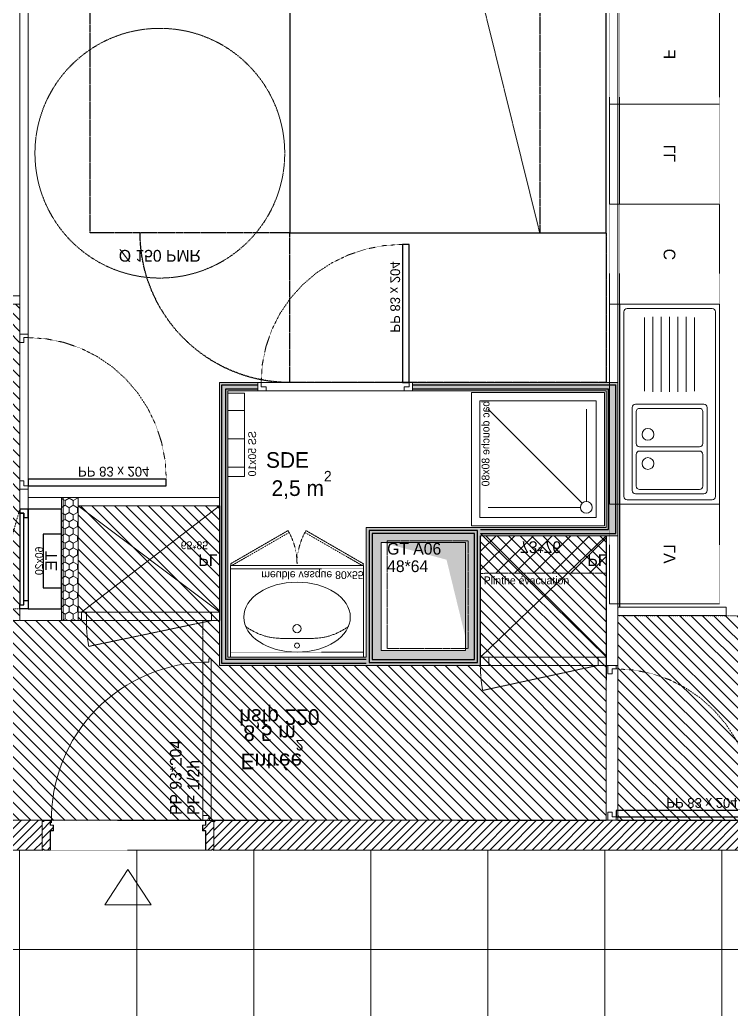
# Model space of a CAD drawing. Header units: centimetres. Extents: x 1724 to 19617, y -6503 to 8072.
# Drawn here: x 5772 to 6199, y -3760 to -3165 of the extents above; entities that cross this region are included whole.
import ezdxf

# ---------------------------------------------------------------- set-up
doc = ezdxf.new("R2010")
doc.units = ezdxf.units.CM
for name, pattern in [('ISO-03', [1.5, 0.6, -0.9]), ('Style de ligne -11', [0.347222, 0.20828, -0.138942]), ('Style de ligne -13', [0.147638, 0.098425, -0.049213]), ('Style de ligne -18', [0.164042, 0.054681, -0.109361]), ('Style de ligne -5', [0.20828, 0.069425, -0.138855]), ('VW-01', [0.41656, 0.20828, -0.20828])]:
    doc.linetypes.add(name, pattern=pattern)
for name, color, linetype, lineweight in [('B amÈnagement intÈrieur', 7, 'Continuous', 5), ('B GÈnÈral', 7, 'Continuous', 5), ('C ANNOTATIONS-prestations-1', 7, 'Continuous', 5), ('F REMPLISSAGE-TE-1', 7, 'Continuous', 5), ('F REMPLISSAGE-vert clair-1', 7, 'Continuous', 5), ('F REMPLISSAGE-vert foncÈ', 7, 'Continuous', 5)]:
    doc.layers.add(name, color=color, linetype=linetype, lineweight=lineweight)
for name, color, linetype in [('B aménagement intérieur', 252, 'Continuous'), ('B BATI-équipement-sanitaires', 252, 'Continuous'), ('B faience', 252, 'Style de ligne -11'), ('B Général', 252, 'Continuous'), ('C ANNOTATIONS-PMR', 252, 'Style de ligne -5'), ('C ANNOTATIONS-prestations', 252, 'Continuous'), ('C ANNOTATIONS-texte', 252, 'Continuous'), ('C ANNOTATIONS-texte surfaces', 252, 'Continuous'), ('C ANNOTATIONS-textes-numérotation gaine', 252, 'ISO-03'), ('D SURFACES-shab', 252, 'Continuous'), ('F REMPLISSAGE-TE', 252, 'Continuous'), ('F REMPLISSAGE-vert clair', 252, 'Continuous'), ('F REMPLISSAGE-vert foncé', 252, 'Continuous')]:
    doc.layers.add(name, color=color, linetype=linetype)
doc.styles.add('Eurostile', font='Eurosti.TTF')
doc.styles.add('Eurostile (italic)', font='Eurostib.TTF')
pattern_1 = [(-90, (-81.019, 107.5736), (2.4603, -4.261364), [2.84091, -5.68182]), (30, (-81.019, 107.5736), (2.4603, 4.261364), [2.84091, -5.68182]), (-30, (-76.0983, 104.7327), (4.9206, -9e-09), [2.84091, -5.68182])]
pattern_2 = [(45, (0, 0.2205), (-3.527778, 3.30729), [])]
pattern_3 = [(45, (-804.3564, -7946.63), (2.4253472, -2.6458333), [])]
pattern_4 = [(45, (0, 0), (2.42535, -2.64583), [])]

# ---------------------------------------------------------------- blocks, each defined once
blk = doc.blocks.new('Cuisson')
at = {"layer": 'B Général', "color": 7, "linetype": 'Style de ligne -13', "lineweight": 5, "flags": 128}
blk.add_lwpolyline([(-30, 30), (-30, 36), (30, 36), (30, 30)], dxfattribs=at)
blk.add_lwpolyline([(-30, 30), (30, 30), (30, -30), (-30, -30)], close=True, dxfattribs=at)
at = {"layer": 'B Général', "color": 7, "insert": (0, 0), "char_height": 7.05, "attachment_point": 5, "line_spacing_factor": 0.895453, "style": 'Eurostile'}
blk.add_mtext('C', dxfattribs=at)
blk = doc.blocks.new('Evier 120.60 RSH')
at = {"layer": 'B Général', "color": 7, "linetype": 'Continuous', "lineweight": 5}
for p, q in [((-57.5, -55.5), (-57.5, -4.5)), ((-55.5, -2.5), (55.5, -2.5)), ((57.5, -4.5), (57.5, -55.5)), ((0, -50.5), (0, -9.53)), ((2, -7.53), (51.79, -7.53)), ((18.98, -10), (18.98, -10)), ((53.79, -9.53), (53.79, -50.5)), ((-52.12, -15), (-7.88, -15)), ((-52.5, -20), (-7.5, -20)), ((-52.5, -25), (-7.5, -25)), ((-52.5, -30), (-7.5, -30)), ((-52.5, -35), (-7.5, -35)), ((-52.5, -40), (-7.5, -40)), ((-52.12, -45), (-7.88, -45)), ((25.65, -43.33), (25.65, -43.33)), ((51.79, -52.5), (2, -52.5)), ((9.17, -50), (9.17, -50)), ((55.5, -57.5), (-55.5, -57.5))]:
    blk.add_line(p, q, dxfattribs=at)
at = {"layer": 'B Général', "color": 7, "linetype": 'Continuous', "lineweight": 5, "flags": 128}
blk.add_lwpolyline([(-60, 0), (-60, 6), (60, 6), (60, 0)], dxfattribs=at)
blk.add_lwpolyline([(-60, 0), (60, 0), (60, -60), (-60, -60)], close=True, dxfattribs=at)
for points in [[(25.65, -12), (25.65, -48, -0.414212), (23.65, -50), (4.5, -50, -0.198914), (3.09, -49.41, -0.198914), (2.5, -48), (2.5, -12, -0.414214), (4.5, -10)], [(25.65, -12, 0.414212), (23.65, -10), (4.45, -10)], [(28.15, -12), (28.15, -48, 0.414212), (30.15, -50), (49.29, -50, 0.198914), (50.71, -49.41, 0.198914), (51.29, -48), (51.29, -12, 0.414214), (49.29, -10)], [(28.15, -12, -0.414212), (30.15, -10), (49.34, -10)]]:
    blk.add_lwpolyline(points, format="xyb", dxfattribs=at)
at = {"layer": 'B Général', "color": 7, "linetype": 'Continuous', "lineweight": 5}
for centre, start, end in [((-55.5, -4.5), 90, 180), ((55.5, -4.5), 0, 90), ((2, -9.53), 90, 180), ((51.79, -9.53), 0, 90), ((2, -50.5), 180, 270), ((51.79, -50.5), 270, 0), ((-55.5, -55.5), 180, 270), ((55.5, -55.5), 270, 0)]:
    blk.add_arc(centre, 2, start, end, dxfattribs=at)
for centre in [(18.15, -17), (35.65, -17)]:
    blk.add_ellipse(centre, major_axis=(3.54, 0), ratio=1, dxfattribs=at)
blk = doc.blocks.new('Lave Vaisselle')
at = {"layer": 'B Général', "color": 7, "linetype": 'Style de ligne -13', "lineweight": 5, "flags": 128}
blk.add_lwpolyline([(-30, 30), (-30, 36), (30, 36), (30, 30)], dxfattribs=at)
blk.add_lwpolyline([(-30, 30), (30, 30), (30, -30), (-30, -30)], close=True, dxfattribs=at)
at = {"layer": 'B Général', "color": 7, "insert": (0, 0), "char_height": 7.049, "attachment_point": 5, "line_spacing_factor": 0.895453, "style": 'Eurostile'}
blk.add_mtext('LV', dxfattribs=at)
blk = doc.blocks.new('Frigo')
at = {"layer": 'B Général', "color": 7, "linetype": 'Style de ligne -13', "lineweight": 5, "flags": 128}
blk.add_lwpolyline([(-30, 30), (30, 30), (30, -30), (-30, -30)], close=True, dxfattribs=at)
blk.add_lwpolyline([(30, -30), (30, -36), (-30, -36), (-30, -30)], dxfattribs=at)
at = {"layer": 'B Général', "color": 7, "insert": (0, 0), "char_height": 7.05, "attachment_point": 5, "line_spacing_factor": 0.895453, "style": 'Eurostile'}
blk.add_mtext('F', dxfattribs=at)
blk = doc.blocks.new('Lave Linge')
at = {"layer": 'B Général', "color": 7, "linetype": 'Style de ligne -13', "lineweight": 5, "flags": 128}
blk.add_lwpolyline([(-29.47, 30), (-29.47, 36), (30.53, 36), (30.53, 30)], dxfattribs=at)
blk.add_lwpolyline([(-29.47, 30), (30.53, 30), (30.53, -30), (-29.47, -30)], close=True, dxfattribs=at)
at = {"layer": 'B Général', "color": 7, "insert": (0, 0), "char_height": 7.049, "attachment_point": 5, "line_spacing_factor": 0.895453, "style": 'Eurostile'}
blk.add_mtext('LL', dxfattribs=at)
blk = doc.blocks.new('Rond 150_PMR')
at = {"layer": 'B Général', "color": 154, "linetype": 'VW-01', "lineweight": 5, "true_color": 0x0053a6}
blk.add_circle((0, 0), 75, dxfattribs=at)
at = {"layer": 'B Général', "color": 154, "true_color": 0x0053a6, "insert": (-61.5, 0), "char_height": 7.049, "attachment_point": 5, "rotation": 90, "line_spacing_factor": 0.895453, "style": 'Eurostile (italic)'}
blk.add_mtext('Ø 150 PMR', dxfattribs=at)
blk = doc.blocks.new('PP 80')
at = {"layer": 'B Général', "flags": 128}
blk.add_lwpolyline([(-43, 2.5), (-43, 85.5), (-39, 85.5), (-39, 2.5)], close=True, dxfattribs=at)
at = {"layer": 'B Général', "linetype": 'Style de ligne -18', "lineweight": 5, "flags": 128}
blk.add_lwpolyline([(46, 2.5), (45.27, 13.33), (43.1, 23.98), (39.53, 34.26), (34.61, 44), (28.44, 53.03), (21.1, 61.19), (12.74, 68.35), (3.5, 74.38), (-6.47, 79.18), (-17, 82.67), (-27.91, 84.79), (-39, 85.5)], dxfattribs=at)
at = {"layer": 'B Général', "color": 7, "linetype": 'Continuous', "lineweight": 5, "flags": 128}
for points in [[(-45, 2.5), (-43, 2.5), (-43, 0), (-40, 0), (-40, -2.5), (-45, -2.5)], [(48, 2.5), (46, 2.5), (46, 0), (43, 0), (43, -2.5), (48, -2.5), (48, -2.5), (48, -2.5), (48, 1.79), (48, 1.79)]]:
    blk.add_lwpolyline(points, close=True, dxfattribs=at)
at = {"layer": 'C ANNOTATIONS-prestations', "insert": (-37.49, 32.5), "char_height": 5.8739, "attachment_point": 1, "rotation": 90, "line_spacing_factor": 0.895453, "style": 'Eurostile'}
blk.add_mtext('PP 83 x 204', dxfattribs=at)
blk = doc.blocks.new('Groupe-46-1')
at = {"layer": 'B Général', "color": 7, "linetype": 'VW-01', "lineweight": 5}
blk.add_line((70, -114.99), (-70, -80.35), dxfattribs=at)
at = {"layer": 'B Général', "linetype": 'VW-01', "flags": 128}
for points in [[(-70, 35), (70, 35), (70, -155), (-70, -155)], [(-70, -114.99), (70, -114.99), (70, -155), (-70, -155)]]:
    blk.add_lwpolyline(points, close=True, dxfattribs=at)
blk = doc.blocks.new('Lit 140.190_PMR 2')
at = {"layer": 'B Général', "color": 154, "linetype": 'VW-01', "true_color": 0x0053a6, "flags": 128}
for points in [[(70, 155), (-70, 155), (-70, 35), (70, 35)], [(-70, -155), (-70, 35), (-160, 35), (-160, -155)], [(160, -155), (160, 35), (70, 35), (70, -155)]]:
    blk.add_lwpolyline(points, close=True, dxfattribs=at)
at = {"layer": 'B Général', "color": 154, "linetype": 'VW-01', "true_color": 0x0053a6}
for centre, start, end in [((-70, 35), 90, 180), ((70, 35), 0, 90)]:
    blk.add_arc(centre, 90, start, end, dxfattribs=at)
at = {"layer": 'B Général'}
blk.add_blockref('Groupe-46-1', (0, 0), dxfattribs=at)
blk = doc.blocks.new('Groupe-47-1')
at = {"layer": 'B Général', "color": 7, "linetype": 'VW-01', "lineweight": 5}
blk.add_line((-295.3, 181.26), (-221.65, 165.77), dxfattribs=at)
at = {"layer": 'B Général', "color": 7, "linetype": 'Continuous', "lineweight": 5}
for p, q in [((-301.73, 96.77), (-216.65, 160.77)), ((-216.72, 96.77), (-299.65, 160.77))]:
    blk.add_line(p, q, dxfattribs=at)
at = {"layer": 'B Général', "color": 7, "linetype": 'Continuous', "lineweight": 5, "flags": 128}
for points in [[(-301.73, 160.77), (-301.73, 165.77), (-296.73, 165.77), (-296.73, 160.77)], [(-301.73, 160.77), (-301.73, 96.77), (-216.65, 96.77), (-216.65, 160.77)], [(-221.65, 160.77), (-221.65, 165.77), (-216.65, 165.77), (-216.65, 160.77)]]:
    blk.add_lwpolyline(points, close=True, dxfattribs=at)
at = {"layer": 'B Général', "color": 252, "linetype": 'Continuous', "lineweight": 5, "true_color": 0x888888, "flags": 128}
blk.add_lwpolyline([(-299.65, 160.77), (-299.65, 165.77), (-216.65, 165.77), (-216.65, 160.77)], close=True, dxfattribs=at)
at = {"layer": 'B Général', "color": 7, "linetype": 'VW-01', "lineweight": 5}
blk.add_arc((-211.73, 165.77), 85, 169.50132, 180, dxfattribs=at)
at = {"layer": 'B Général', "color": 7, "insert": (-229.5, 132.96), "char_height": 7.049, "attachment_point": 1, "line_spacing_factor": 0.895453, "style": 'Eurostile'}
blk.add_mtext('PL', dxfattribs=at)
at = {"layer": 'C ANNOTATIONS-prestations', "insert": (-240.06, 120.5), "char_height": 4.699, "attachment_point": 4, "line_spacing_factor": 0.895453, "style": 'Eurostile'}
blk.add_mtext('65*85', dxfattribs=at)
blk = doc.blocks.new('Groupe-48-1')
at = {"layer": 'B Général', "color": 7, "linetype": 'VW-01', "lineweight": 5}
blk.add_line((-58.72, 207.72), (10.65, 192.66), dxfattribs=at)
at = {"layer": 'B Général', "color": 7, "linetype": 'Continuous', "lineweight": 5}
for p, q in [((-60.1, 113.52), (15.65, 187.66)), ((15.54, 114.77), (-60.1, 187.66))]:
    blk.add_line(p, q, dxfattribs=at)
at = {"layer": 'B Général', "color": 252, "linetype": 'Continuous', "lineweight": 5, "true_color": 0x888888, "flags": 128}
blk.add_lwpolyline([(-60.1, 187.66), (-60.1, 192.66), (15.65, 192.66), (15.65, 187.66)], close=True, dxfattribs=at)
at = {"layer": 'B Général', "color": 7, "linetype": 'Continuous', "lineweight": 5, "flags": 128}
for points in [[(-60.1, 187.66), (-60.1, 192.66), (-55.1, 192.66), (-55.1, 187.66)], [(10.65, 187.66), (10.65, 192.66), (15.65, 192.66), (15.65, 187.66)], [(-60.1, 187.66), (-60.1, 114.77), (15.65, 114.77), (15.65, 187.66)]]:
    blk.add_lwpolyline(points, close=True, dxfattribs=at)
at = {"layer": 'B Général', "color": 7, "linetype": 'VW-01', "lineweight": 5}
blk.add_arc((22.54, 192.66), 82.64, 169.50132, 180, dxfattribs=at)
at = {"layer": 'C ANNOTATIONS-prestations', "insert": (-36.3, 121.63), "char_height": 7.049, "attachment_point": 4, "line_spacing_factor": 0.895453, "style": 'Eurostile'}
blk.add_mtext('73*76', dxfattribs=at)
blk = doc.blocks.new('Groupe-40-1')
at = {"layer": 'B Général', "flags": 128}
for points in [[(-31.46, -5.77), (-31.46, -0.77), (-28.96, -0.77), (-28.96, -3.27), (-26.46, -3.27), (-26.46, -5.77)], [(26.04, -0.77), (26.04, -3.27), (-28.96, -3.27), (-28.96, -0.77)], [(28.54, -5.77), (28.54, -0.77), (26.04, -0.77), (26.04, -3.27), (23.54, -3.27), (23.54, -5.77)]]:
    blk.add_lwpolyline(points, close=True, dxfattribs=at)
blk = doc.blocks.new('TE')
at = {"layer": 'B Général', "color": 7, "linetype": 'Style de ligne -5', "lineweight": 5}
blk.add_line((-31.46, -0.77), (26.39, 15.56), dxfattribs=at)
at = {"layer": 'B Général', "flags": 128}
blk.add_lwpolyline([(28.54, -5.77), (28.54, -25.77), (-31.46, -25.77), (-31.46, -5.77)], close=True, dxfattribs=at)
at = {"layer": 'B Général', "color": 7, "flags": 128}
blk.add_lwpolyline([(15.79, -14.77), (15.79, -25.77), (-16.46, -25.77), (-16.46, -14.77)], close=True, dxfattribs=at)
at = {"layer": 'B Général', "color": 7, "linetype": 'Style de ligne -5', "lineweight": 5}
blk.add_arc((-34.54, -0.77), 63.08, 359.99679, 14.9984, dxfattribs=at)
at = {"layer": 'B Général', "color": 7}
blk.add_blockref('Groupe-40-1', (0, 0), dxfattribs=at)
at = {"layer": 'B Général', "insert": (-0.34, -16.08), "char_height": 7.049, "width": 32.25, "attachment_point": 2, "line_spacing_factor": 0.895453, "style": 'Eurostile'}
blk.add_mtext('TE ', dxfattribs=at)
at = {"layer": 'C ANNOTATIONS-prestations', "insert": (-0.34, -14.77), "char_height": 4.699, "width": 32.25, "attachment_point": 8, "line_spacing_factor": 0.895453, "style": 'Eurostile'}
blk.add_mtext('60x20', dxfattribs=at)
blk = doc.blocks.new('Bac douche 80.80')
at = {"layer": 'B faience', "lineweight": 18, "flags": 128}
blk.add_lwpolyline([(-41, -40), (40, -40), (40, 41)], dxfattribs=at)
at = {"layer": 'B Général', "color": 7, "linetype": 'Continuous', "lineweight": 5}
for p, q in [((25.5, -25.5), (-31, 31)), ((28, -24.46), (28, 31)), ((24.46, -28), (-31, -28))]:
    blk.add_line(p, q, dxfattribs=at)
at = {"layer": 'B Général', "color": 7, "linetype": 'Continuous', "lineweight": 5, "flags": 128}
for points in [[(-41, 41), (39, 41), (39, -39), (-41, -39)], [(-36, 36), (34, 36), (34, -34), (-36, -34)]]:
    blk.add_lwpolyline(points, close=True, dxfattribs=at)
at = {"layer": 'B Général', "color": 7, "linetype": 'Continuous', "lineweight": 5}
blk.add_circle((28, -28), 3.54, dxfattribs=at)
at = {"layer": 'C ANNOTATIONS-prestations', "color": 7, "insert": (-36, 32.51), "char_height": 4.6991, "width": 70, "attachment_point": 4, "line_spacing_factor": 0.895453, "style": 'Eurostile'}
blk.add_mtext('bac douche 80x80', dxfattribs=at)
blk = doc.blocks.new('Groupe-41-1')
at = {"layer": 'B Général', "color": 7, "linetype": 'Continuous', "lineweight": 5}
for centre, major_axis, ratio in [((0, -24.07), (32, 0), 0.65625), ((0, -6.97), (1.5, 0), 1), ((0, -17.15), (2.5, 0), 1)]:
    blk.add_ellipse(centre, major_axis=major_axis, ratio=ratio, dxfattribs=at)
for points in [[(-30.82, -18.37), (-20.7, -11.37), (-9.74, -11.32), (-4.71, -11.3), (0, -11.3)], [(30.82, -18.37), (20.7, -11.37), (9.74, -11.32), (4.71, -11.3), (0, -11.3)]]:
    blk.add_open_spline(points, degree=2, knots=[0, 0, 0, 1, 1, 2, 2, 2], dxfattribs=at)
blk.add_open_spline([(-30.45, -17.59), (-30.5, -17.61), (-30.55, -17.64)], degree=2, dxfattribs=at)
blk = doc.blocks.new('meuble vasque 80x60')
at = {"layer": 'B BATI-équipement-sanitaires', "color": 7, "linetype": 'Style de ligne -13', "lineweight": 5, "flags": 128}
for points in [[(-40, -3.07), (40, -3.07), (40, -53.07), (-40, -53.07)], [(-40, -56.07), (-5.36, -76.07), (-4.71, -74.94), (-39.35, -54.94)], [(40, -56.07), (5.36, -76.07), (4.71, -74.94), (39.35, -54.94)]]:
    blk.add_lwpolyline(points, close=True, dxfattribs=at)
at = {"layer": 'B BATI-équipement-sanitaires', "color": 7, "linetype": 'Style de ligne -13', "lineweight": 5}
for centre, start, end in [((-40, -56.07), 330, 0), ((40, -56.07), 180, 210)]:
    blk.add_arc(centre, 40, start, end, dxfattribs=at)
at = {"layer": 'B Général', "lineweight": 5, "flags": 128}
blk.add_lwpolyline([(-40, 0), (40, 0), (40, -55), (-40, -55)], close=True, dxfattribs=at)
at = {"layer": 'B Général', "color": 7}
blk.add_blockref('Groupe-41-1', (0, 0), dxfattribs=at)
at = {"layer": 'C ANNOTATIONS-prestations', "insert": (40, -53.07), "char_height": 4.6991, "width": 80, "attachment_point": 9, "line_spacing_factor": 0.895453, "style": 'Eurostile'}
blk.add_mtext('meuble vasque 80x55', dxfattribs=at)
blk = doc.blocks.new('Sèche-serviette')
at = {"layer": 'B GÈnÈral', "linetype": 'Continuous', "lineweight": 5, "true_color": 0x444444}
h = blk.add_hatch(dxfattribs=at)
h.set_pattern_fill('H_BARDAGE V 150', color=250, style=0, pattern_type=2)
h.set_pattern_definition([(90, (0, 3.493), (17, 0), [])])
h.paths.add_polyline_path([(-25, 8.4925), (25, 8.4925), (25, -1.5075), (-25, -1.5075)])
at = {"layer": 'B Général', "color": 7, "linetype": 'Continuous', "lineweight": 5, "flags": 128}
blk.add_lwpolyline([(-25, 8.4925), (25, 8.4925), (25, -1.5075), (-25, -1.5075)], close=True, dxfattribs=at)
at = {"layer": 'C ANNOTATIONS-prestations', "insert": (25, -8.4925), "char_height": 4.69911, "width": 50, "attachment_point": 9, "line_spacing_factor": 0.895453, "style": 'Eurostile'}
blk.add_mtext('SS 50x10', dxfattribs=at)
blk = doc.blocks.new('T4 A22_A23 (2D)')
at = {"layer": 'B amÈnagement intÈrieur', "linetype": 'Continuous', "lineweight": 5, "true_color": 0xaaaaaa}
h = blk.add_hatch(dxfattribs=at)
h.set_pattern_fill('F_P__SOFFITE', color=253, style=0, pattern_type=2)
h.set_pattern_definition(pattern_2)
h.paths.add_polyline_path([(15.54, 212.1), (15.54, 285.92), (-456.72, 285.92), (-456.72, -24.23), (-336.72, -24.23), (-336.72, -24.23), (-336.72, 165.77), (-301.73, 165.77), (-301.73, 96.77), (-216.72, 96.77), (-216.72, 192.77), (-60.1, 192.77), (-60.21, 114.77), (15.54, 114.77), (15.65, 212.1)])
h = blk.add_hatch(dxfattribs=at)
h.set_pattern_fill('F_P__SOFFITE', color=253, style=0, pattern_type=2)
h.set_pattern_definition(pattern_2)
h.paths.add_polyline_path([(22.54, 285.92), (396.51, 285.92), (396.51, 162.89), (22.54, 162.89)])
at = {"layer": 'B GÈnÈral', "linetype": 'Continuous', "lineweight": 5}
h = blk.add_hatch(dxfattribs=at)
h.set_pattern_fill('PSE', angle=-90, style=0, pattern_type=2)
h.set_pattern_definition(pattern_1)
h.paths.add_polyline_path([(-311.73, 165.77), (-301.73, 165.77), (-301.73, 91.77), (-311.73, 91.77)])
at = {"layer": 'B GÈnÈral', "linetype": 'Continuous', "lineweight": 0, "true_color": 0xc0dcc0}
for points in [[(21.24, 113.47), (22.54, 114.77), (-60.1, 114.77), (-60.1, 109.77), (15.54, 109.77), (16.84, 111.07)], [(21.24, 24.07), (22.54, 22.77), (22.54, 114.77), (21.24, 113.47), (16.84, 111.07), (15.54, 109.77), (15.54, 27.77), (16.84, 26.47)], [(16.84, 26.47), (15.54, 27.77), (-100.81, 27.77), (-100.81, 22.77), (22.54, 22.77), (21.24, 24.07)]]:
    blk.add_hatch(color=9, dxfattribs=at).paths.add_polyline_path(points)
at = {"layer": 'F REMPLISSAGE-TE-1', "linetype": 'Continuous', "lineweight": 5}
h = blk.add_hatch(dxfattribs=at)
h.set_pattern_fill('PSE', angle=-90, style=0, pattern_type=2)
h.set_pattern_definition(pattern_1)
h.paths.add_polyline_path([(-310.73, 165.77), (-311.73, 165.77), (-311.73, 91.77), (-310.73, 91.77)])
h = blk.add_hatch(dxfattribs=at)
h.set_pattern_fill('PSE', angle=-90, style=0, pattern_type=2)
h.set_pattern_definition(pattern_1)
h.paths.add_polyline_path([(-301.73, 165.77), (-310.73, 165.77), (-310.73, 91.77), (-301.73, 91.77)])
at = {"layer": 'B aménagement intérieur', "color": 7, "linetype": 'Style de ligne -13', "lineweight": 5, "flags": 128}
blk.add_lwpolyline([(15.54, 212.1), (15.54, 285.92), (-456.72, 285.92), (-456.72, -24.23), (-336.72, -24.23), (-336.72, -24.23), (-336.72, 165.77), (-301.73, 165.77), (-301.73, 96.77), (-216.72, 96.77), (-216.72, 192.77), (-60.1, 192.77), (-60.21, 114.77), (15.54, 114.77), (15.65, 212.1)], close=True, dxfattribs=at)
at = {"layer": 'B aménagement intérieur', "color": 7, "linetype": 'Style de ligne -5', "lineweight": 5, "flags": 128}
blk.add_lwpolyline([(22.54, 285.92), (396.51, 285.92), (396.51, 162.89), (22.54, 162.89)], close=True, dxfattribs=at)
at = {"layer": 'B faience'}
blk.add_line((23.54, -24.1), (23.54, 157.77), dxfattribs=at)
at = {"layer": 'B GÈnÈral', "color": 9, "linetype": 'Continuous', "true_color": 0xc0dcc0}
for points in [[(-211.72, 187.77), (-128.72, 187.77), (-216.72, 192.77), (-128.72, 192.77)], [(-216.72, 22.77), (-211.72, 27.77), (-216.72, 192.77), (-211.72, 187.77)], [(-60.1, 192.77), (-128.72, 192.77), (-69.1, 183.77), (-119.72, 183.77)], [(-119.72, 183.77), (-128.72, 192.77), (-119.72, 118.77), (-128.72, 109.77)], [(-69.1, 118.77), (-60.1, 109.77), (-69.1, 183.77), (-60.1, 192.77)], [(-128.72, 109.77), (-60.1, 109.77), (-119.72, 118.77), (-69.1, 118.77)], [(-216.72, 22.77), (-211.72, 27.77), (-193.81, 22.77), (-193.81, 27.77)]]:
    blk.add_solid(points, dxfattribs=at)
at = {"layer": 'B GÈnÈral', "color": 254, "linetype": 'Continuous', "true_color": 0xd6d6d6}
blk.add_solid([(-80.42, 129.2), (-119.22, 118.77), (-67.1, 183.77), (-67.1, 118.77)], dxfattribs=at)
at = {"layer": 'B Général', "color": 7, "linetype": 'Continuous', "lineweight": 5}
for p, q in [((15.54, 285.81), (15.54, 285.77)), ((15.54, 285.77), (22.54, 285.77)), ((22.54, 285.81), (22.54, 285.77)), ((15.54, 192.77), (15.54, 114.77)), ((15.54, 192.77), (22.54, 192.77)), ((22.54, 192.77), (22.54, 114.77)), ((22.54, 192.77), (22.54, 162.77)), ((-311.73, 165.77), (-336.72, 165.77)), ((-336.72, 165.77), (-336.72, 158.77)), ((-311.73, 165.77), (-311.73, 158.77)), ((22.54, 162.77), (87.54, 162.77)), ((-311.73, 158.77), (-336.72, 158.77)), ((22.54, 157.77), (87.54, 157.77)), ((22.54, 157.77), (22.54, 114.77)), ((-336.72, 127.77), (-336.72, 86.77)), ((-331.72, 120.77), (-331.72, 98.77)), ((-311.73, 98.77), (-331.72, 98.77)), ((-311.73, 98.77), (-311.73, 91.77)), ((-301.73, 96.77), (-216.72, 96.77)), ((-301.73, 91.77), (-301.73, 96.77)), ((-331.72, 91.77), (-331.72, 86.77)), ((-311.73, 91.77), (-331.72, 91.77)), ((-301.73, 91.77), (-216.72, 91.77)), ((-336.72, 86.77), (-331.72, 86.77)), ((15.54, 22.77), (15.54, -297.23)), ((22.54, 22.77), (22.54, -297.23)), ((-336.72, -6.23), (-336.72, -297.23)), ((-336.72, -6.23), (-331.72, -6.23)), ((-331.72, -6.23), (-331.72, -297.23))]:
    blk.add_line(p, q, dxfattribs=at)
at = {"layer": 'B Général', "color": 98, "linetype": 'Continuous', "lineweight": 13, "true_color": 0x004400}
for p, q in [((-128.72, 192.77), (-216.72, 192.77)), ((-216.72, 192.77), (-216.72, 96.77)), ((-128.72, 187.77), (-211.72, 187.77)), ((-211.72, 187.77), (-211.72, 27.77)), ((-60.1, 114.77), (15.54, 114.77)), ((22.54, 114.77), (22.54, 22.77)), ((-60.1, 109.77), (15.54, 109.77)), ((15.54, 109.77), (15.54, 27.77)), ((-216.72, 91.77), (-216.72, 22.77)), ((-211.72, 27.77), (-193.81, 27.77)), ((-193.81, 22.77), (-193.81, 27.77)), ((-100.81, 27.77), (15.54, 27.77)), ((-100.81, 22.77), (-100.81, 27.77)), ((-216.72, 22.77), (-193.81, 22.77)), ((-100.81, 22.77), (15.54, 22.77))]:
    blk.add_line(p, q, dxfattribs=at)
at = {"layer": 'B Général', "color": 7, "linetype": 'Continuous', "lineweight": 13}
for p, q in [((-128.72, 192.77), (-60.1, 192.77)), ((-60.1, 192.77), (-60.1, 114.77)), ((-128.72, 109.77), (-128.72, 187.77)), ((-119.72, 183.77), (-69.1, 183.77)), ((-119.72, 118.77), (-119.72, 183.77)), ((-69.1, 183.77), (-69.1, 118.77)), ((-311.73, 165.77), (-301.73, 165.77)), ((-301.73, 165.77), (-301.73, 96.77)), ((22.54, 162.77), (87.54, 162.77)), ((-311.73, 158.77), (-311.73, 91.77)), ((22.54, 157.77), (87.54, 157.77)), ((-336.72, 127.77), (-336.72, 86.77)), ((-331.72, 120.77), (-331.72, 86.77)), ((-69.1, 118.77), (-119.72, 118.77)), ((-60.1, 109.77), (-128.72, 109.77)), ((-301.73, 96.77), (-216.72, 96.77)), ((-311.73, 91.77), (-301.73, 91.77)), ((-301.73, 91.77), (-216.72, 91.77)), ((-336.72, -6.23), (-336.72, -297.23)), ((-331.72, -6.23), (-331.72, -297.23))]:
    blk.add_line(p, q, dxfattribs=at)
at = {"layer": 'B Général', "color": 154, "linetype": 'VW-01', "lineweight": 5, "true_color": 0x0053a6, "flags": 128}
blk.add_lwpolyline([(-446.73, 165.77), (-446.73, 285.77), (-226.73, 285.77), (-226.73, 165.77)], close=True, dxfattribs=at)
at = {"layer": 'D SURFACES-shab', "lineweight": 18, "flags": 128}
for points in [[(-216.72, 96.77), (-301.73, 96.77), (-301.73, 165.77), (-336.72, 165.77), (-336.72, -24.23), (-456.72, -24.23), (-456.72, 285.77), (15.43, 285.77), (15.43, 254), (15.54, 254), (15.54, 114.77), (-60.21, 114.77), (-60.21, 192.77), (-216.72, 192.77)], [(22.54, -297.23), (691.5, -297.12), (691.5, -34.13), (396.48, -34.04), (396.51, 286.03), (22.54, 285.92), (22.54, 162.89), (87.54, 162.77), (87.54, 157.77), (22.54, 157.77)], [(-211.72, 27.77), (15.54, 27.77), (15.54, 109.77), (-128.72, 109.77), (-128.72, 187.77), (-211.72, 187.77)], [(-216.72, 22.77), (-216.72, 91.77), (-331.72, 91.77), (-331.72, -297.23), (15.54, -297.23), (15.54, 22.77)], [(-687.1, -29.23), (-687.1, -297.23), (-336.72, -297.23), (-336.72, -29.23)]]:
    blk.add_lwpolyline(points, close=True, dxfattribs=at)
at = {"layer": 'F REMPLISSAGE-TE', "color": 7, "linetype": 'Continuous', "lineweight": 5}
blk.add_line((-310.73, 165.77), (-310.73, 91.77), dxfattribs=at)
at = {"layer": 'F REMPLISSAGE-vert clair'}
for p, q in [((-128.72, 191.47), (-215.42, 191.47)), ((-215.42, 191.47), (-215.42, 24.07)), ((-126.92, 190.97), (-61.9, 190.97)), ((-126.92, 111.57), (-126.92, 190.97)), ((-61.9, 190.97), (-61.9, 111.57)), ((-128.72, 189.07), (-213.02, 189.07)), ((-213.02, 189.07), (-213.02, 26.47)), ((-125.12, 189.17), (-63.7, 189.17)), ((-125.12, 113.37), (-125.12, 189.17)), ((-63.7, 189.17), (-63.7, 113.37)), ((-63.7, 113.37), (-125.12, 113.37)), ((-60.1, 113.47), (21.24, 113.47)), ((21.24, 113.47), (21.24, 24.07)), ((-61.9, 111.57), (-126.92, 111.57)), ((-60.1, 111.07), (16.84, 111.07)), ((16.84, 111.07), (16.84, 26.47)), ((-215.42, 24.07), (-193.81, 24.07)), ((-213.02, 26.47), (-193.81, 26.47)), ((-100.81, 26.47), (16.84, 26.47)), ((-100.81, 24.07), (21.24, 24.07))]:
    blk.add_line(p, q, dxfattribs=at)
at = {"layer": 'F REMPLISSAGE-vert clair', "color": 7, "linetype": 'Continuous', "lineweight": 13}
for p, q in [((-119.72, 183.77), (-69.1, 183.77)), ((-119.72, 118.77), (-119.72, 183.77)), ((-69.1, 183.77), (-69.1, 118.77)), ((-69.1, 118.77), (-119.72, 118.77))]:
    blk.add_line(p, q, dxfattribs=at)
at = {"layer": 'F REMPLISSAGE-vert clair-1', "color": 9, "linetype": 'Continuous', "true_color": 0xc0dcc0}
for points in [[(-213.02, 189.07), (-128.72, 189.07), (-215.42, 191.47), (-128.72, 191.47)], [(-215.42, 24.07), (-213.02, 26.47), (-215.42, 191.47), (-213.02, 189.07)], [(-61.9, 190.97), (-126.92, 190.97), (-63.7, 189.17), (-125.12, 189.17)], [(-125.12, 189.17), (-126.92, 190.97), (-125.12, 113.37), (-126.92, 111.57)], [(-63.7, 113.37), (-61.9, 111.57), (-63.7, 189.17), (-61.9, 190.97)], [(-63.7, 189.17), (-125.12, 189.17), (-69.1, 183.77), (-119.72, 183.77)], [(-119.72, 183.77), (-125.12, 189.17), (-119.72, 118.77), (-125.12, 113.37)], [(-69.1, 118.77), (-63.7, 113.37), (-69.1, 183.77), (-63.7, 189.17)], [(-126.92, 111.57), (-61.9, 111.57), (-125.12, 113.37), (-63.7, 113.37)], [(-125.12, 113.37), (-63.7, 113.37), (-119.72, 118.77), (-69.1, 118.77)], [(16.84, 111.07), (21.24, 113.47), (-60.1, 111.07), (-60.1, 113.47)], [(16.84, 26.47), (21.24, 24.07), (16.84, 111.07), (21.24, 113.47)], [(-213.02, 26.47), (-215.42, 24.07), (-193.81, 26.47), (-193.81, 24.07)], [(21.24, 24.07), (16.84, 26.47), (-100.81, 24.07), (-100.81, 26.47)]]:
    blk.add_solid(points, dxfattribs=at)
at = {"layer": 'F REMPLISSAGE-vert foncÈ', "color": 54, "linetype": 'Continuous', "true_color": 0x99aa00}
for points in [[(-215.42, 191.47), (-128.72, 191.47), (-216.72, 192.77), (-128.72, 192.77)], [(-216.72, 22.77), (-215.42, 24.07), (-216.72, 192.77), (-215.42, 191.47)], [(-60.1, 192.77), (-128.72, 192.77), (-61.9, 190.97), (-126.92, 190.97)], [(-126.92, 190.97), (-128.72, 192.77), (-126.92, 111.57), (-128.72, 109.77)], [(-61.9, 111.57), (-60.1, 109.77), (-61.9, 190.97), (-60.1, 192.77)], [(-211.72, 187.77), (-128.72, 187.77), (-213.02, 189.07), (-128.72, 189.07)], [(-213.02, 26.47), (-211.72, 27.77), (-213.02, 189.07), (-211.72, 187.77)], [(21.24, 113.47), (22.54, 114.77), (-60.1, 113.47), (-60.1, 114.77)], [(21.24, 24.07), (22.54, 22.77), (21.24, 113.47), (22.54, 114.77)], [(-128.72, 109.77), (-60.1, 109.77), (-126.92, 111.57), (-61.9, 111.57)], [(15.54, 109.77), (16.84, 111.07), (-60.1, 109.77), (-60.1, 111.07)], [(15.54, 27.77), (16.84, 26.47), (15.54, 109.77), (16.84, 111.07)], [(-215.42, 24.07), (-216.72, 22.77), (-193.81, 24.07), (-193.81, 22.77)], [(-211.72, 27.77), (-213.02, 26.47), (-193.81, 27.77), (-193.81, 26.47)], [(16.84, 26.47), (15.54, 27.77), (-100.81, 26.47), (-100.81, 27.77)], [(22.54, 22.77), (21.24, 24.07), (-100.81, 22.77), (-100.81, 24.07)]]:
    blk.add_solid(points, dxfattribs=at)
at = {"layer": 'F REMPLISSAGE-vert foncé', "color": 98, "linetype": 'Continuous', "lineweight": 13, "true_color": 0x004400}
for p, q in [((-128.72, 192.77), (-216.72, 192.77)), ((-216.72, 192.77), (-216.72, 22.77)), ((-128.72, 187.77), (-211.72, 187.77)), ((-211.72, 187.77), (-211.72, 27.77)), ((-60.1, 114.77), (15.54, 114.77)), ((15.54, 114.77), (22.54, 114.77)), ((22.54, 114.77), (22.54, 22.77)), ((-60.1, 109.77), (15.54, 109.77)), ((15.54, 109.77), (15.54, 27.77)), ((-211.72, 27.77), (-193.81, 27.77)), ((-100.81, 27.77), (15.54, 27.77)), ((-216.72, 22.77), (-193.81, 22.77)), ((-100.81, 22.77), (15.54, 22.77)), ((22.54, 22.77), (15.54, 22.77))]:
    blk.add_line(p, q, dxfattribs=at)
at = {"layer": 'F REMPLISSAGE-vert foncé'}
for p, q in [((-128.72, 191.47), (-215.42, 191.47)), ((-215.42, 191.47), (-215.42, 24.07)), ((-126.92, 190.97), (-61.9, 190.97)), ((-126.92, 111.57), (-126.92, 190.97)), ((-61.9, 190.97), (-61.9, 111.57)), ((-128.72, 189.07), (-213.02, 189.07)), ((-213.02, 189.07), (-213.02, 26.47)), ((-60.1, 113.47), (21.24, 113.47)), ((21.24, 113.47), (21.24, 24.07)), ((-61.9, 111.57), (-126.92, 111.57)), ((-60.1, 111.07), (16.84, 111.07)), ((16.84, 111.07), (16.84, 26.47)), ((-215.42, 24.07), (-193.81, 24.07)), ((-213.02, 26.47), (-193.81, 26.47)), ((-100.81, 26.47), (16.84, 26.47)), ((-100.81, 24.07), (21.24, 24.07))]:
    blk.add_line(p, q, dxfattribs=at)
at = {"layer": 'F REMPLISSAGE-vert foncé', "color": 7, "linetype": 'Continuous', "lineweight": 13}
for p, q in [((-128.72, 192.77), (-60.1, 192.77)), ((-60.1, 192.77), (-60.1, 114.77)), ((-128.72, 109.77), (-128.72, 187.77)), ((-60.1, 109.77), (-128.72, 109.77))]:
    blk.add_line(p, q, dxfattribs=at)
at = {"layer": 'B BATI-équipement-sanitaires', "color": 7, "rotation": 90}
blk.add_blockref('Sèche-serviette', (-203.23, 54.17), dxfattribs=at)
at = {"layer": 'B Général', "color": 7}
for name, p, rotation in [('PP 80', (19.04, 240.77), 270), ('TE', (-337.49, 130.23), 90), ('Lave Vaisselle', (53.54, 125.77), 90), ('Bac douche 80.80', (-24.46, 69.77), 90), ('Evier 120.60 RSH', (23.54, 35.77), 90), ('PP 80', (-334.22, 41.77), 270), ('PP 80', (-145.81, 25.27), 180), ('Lit 140.190_PMR 2', (-139.46, -137.23), 90), ('Cuisson', (53.54, -54.23), 90), ('Lave Linge', (53.54, -114.89), 90), ('Frigo', (53.54, -174.36), 270)]:
    blk.add_blockref(name, p, dxfattribs=dict(at, rotation=rotation))
for name, p in [('Groupe-48-1', (0, 0)), ('meuble vasque 80x60', (-170.22, 187.77)), ('Groupe-47-1', (0, 0))]:
    blk.add_blockref(name, p, dxfattribs=at)
at = {"layer": 'C ANNOTATIONS-PMR', "color": 7, "rotation": 270}
blk.add_blockref('Rond 150_PMR', (-252.61, -115), dxfattribs=at)
at = {"layer": 'B Général', "color": 7, "insert": (4.17, 132.96), "char_height": 7.049, "attachment_point": 1, "line_spacing_factor": 0.895453, "style": 'Eurostile'}
blk.add_mtext('PL', dxfattribs=at)
at = {"layer": 'C ANNOTATIONS-prestations', "insert": (-204.9, 216.19), "char_height": 9.398, "width": 140.2655, "attachment_point": 7, "line_spacing_factor": 0.895453, "style": 'Eurostile'}
blk.add_mtext('hsfp 220', dxfattribs=at)
at = {"layer": 'C ANNOTATIONS-texte', "insert": (-185.55, 245.53), "char_height": 9.398, "attachment_point": 8, "line_spacing_factor": 0.895453, "style": 'Eurostile'}
blk.add_mtext('Entrée', dxfattribs=at)
at = {"layer": 'C ANNOTATIONS-texte surfaces', "insert": (-184.36, 243.78), "char_height": 9.3982, "attachment_point": 2, "line_spacing_factor": 0.895453, "style": 'Eurostile'}
blk.add_mtext('8,5 m{\\H0.6667x;\\S2^ ;}', dxfattribs=at)
blk = doc.blocks.new('PP 93_204 PF1_2h mur20')
at = {"layer": 'B GÈnÈral', "linetype": 'Continuous', "lineweight": 5}
h = blk.add_hatch(dxfattribs=at)
h.set_pattern_fill('50_BETON', style=0, pattern_type=2)
h.set_pattern_definition(pattern_4)
edge = h.paths.add_edge_path()
edge.add_line((-51.6, -8.95), (-50.94, -8.37))
edge.add_line((-50.94, -8.37), (-50.93, -8.36))
edge.add_arc((-50.79, -8.52), 0.2, 48.99091, 131.00909, ccw=False)
edge.add_line((-50.66, -8.36), (-50.65, -8.37))
edge.add_line((-50.65, -8.37), (-50.1, -8.86))
edge.add_line((-50.1, -8.86), (-50.1, -8.86))
edge.add_arc((-50.06, -8.82), 0.05, 228.99091, 270)
edge.add_line((-50.06, -8.87), (-50.06, -8.87))
edge.add_line((-50.06, -8.87), (-46.7, -8.87))
edge.add_line((-46.7, -8.87), (-46.69, -8.87))
edge.add_arc((-46.69, -8.83), 0.0435, 270, 360)
edge.add_line((-46.65, -8.83), (-46.65, 2.7))
edge.add_arc((-46.48, 2.7), 0.174, 90, 180, ccw=False)
edge.add_line((-46.48, 2.87), (-46.45, 2.87))
edge.add_line((-46.45, 2.87), (-44.9, 2.87))
edge.add_line((-44.9, 2.87), (-44.89, 2.87))
edge.add_arc((-44.89, 2.91), 0.0435, 270, 360)
edge.add_line((-44.85, 2.91), (-44.85, 5.96))
edge.add_arc((-44.89, 5.96), 0.0435, 0, 90)
edge.add_line((-44.89, 6), (-44.9, 6))
edge.add_line((-44.9, 6), (-46.45, 6))
edge.add_line((-46.45, 6), (-46.48, 6))
edge.add_arc((-46.48, 6.17), 0.174, 180, 270, ccw=False)
edge.add_line((-46.65, 6.17), (-46.65, 8.83))
edge.add_arc((-46.69, 8.83), 0.0435, 0, 90)
edge.add_line((-46.69, 8.87), (-46.7, 8.87))
edge.add_line((-46.7, 8.87), (-50.06, 8.87))
edge.add_line((-50.06, 8.87), (-50.06, 8.87))
edge.add_arc((-50.06, 8.82), 0.05, 90, 131.00909)
edge.add_line((-50.1, 8.86), (-50.1, 8.86))
edge.add_line((-50.1, 8.86), (-50.65, 8.37))
edge.add_line((-50.65, 8.37), (-50.66, 8.37))
edge.add_arc((-50.79, 8.52), 0.2, 233.09668, 311.00909, ccw=False)
edge.add_line((-50.91, 8.36), (-50.92, 8.36))
edge.add_line((-50.92, 8.36), (-51.44, 8.81))
edge.add_line((-51.44, 8.81), (-51.44, 8.81))
edge.add_line((-51.44, 8.81), (-51.6, 8.95))
edge.add_line((-51.6, 8.95), (-51.6, -8.95))
h = blk.add_hatch(dxfattribs=at)
h.set_pattern_fill('50_BETON', style=0, pattern_type=2)
h.set_pattern_definition(pattern_4)
edge = h.paths.add_edge_path()
edge.add_line((51.6, -8.95), (50.94, -8.37))
edge.add_line((50.94, -8.37), (50.93, -8.36))
edge.add_arc((50.79, -8.52), 0.2, 48.99091, 131.00909)
edge.add_line((50.66, -8.36), (50.65, -8.37))
edge.add_line((50.65, -8.37), (50.1, -8.86))
edge.add_line((50.1, -8.86), (50.1, -8.86))
edge.add_arc((50.06, -8.82), 0.05, 270, 311.00909, ccw=False)
edge.add_line((50.06, -8.87), (50.06, -8.87))
edge.add_line((50.06, -8.87), (46.7, -8.87))
edge.add_line((46.7, -8.87), (46.69, -8.87))
edge.add_arc((46.69, -8.83), 0.0435, 180, 270, ccw=False)
edge.add_line((46.65, -8.83), (46.65, 2.7))
edge.add_arc((46.48, 2.7), 0.174, 0, 90)
edge.add_line((46.48, 2.87), (46.45, 2.87))
edge.add_line((46.45, 2.87), (44.9, 2.87))
edge.add_line((44.9, 2.87), (44.89, 2.87))
edge.add_arc((44.89, 2.91), 0.0435, 180, 270, ccw=False)
edge.add_line((44.85, 2.91), (44.85, 5.96))
edge.add_arc((44.89, 5.96), 0.0435, 90, 180, ccw=False)
edge.add_line((44.89, 6), (44.9, 6))
edge.add_line((44.9, 6), (46.45, 6))
edge.add_line((46.45, 6), (46.48, 6))
edge.add_arc((46.48, 6.17), 0.174, 270, 360)
edge.add_line((46.65, 6.17), (46.65, 8.83))
edge.add_arc((46.69, 8.83), 0.0435, 90, 180, ccw=False)
edge.add_line((46.69, 8.87), (46.7, 8.87))
edge.add_line((46.7, 8.87), (50.06, 8.87))
edge.add_line((50.06, 8.87), (50.06, 8.87))
edge.add_arc((50.06, 8.82), 0.05, 48.99091, 90, ccw=False)
edge.add_line((50.1, 8.86), (50.1, 8.86))
edge.add_line((50.1, 8.86), (50.65, 8.37))
edge.add_line((50.65, 8.37), (50.66, 8.37))
edge.add_arc((50.79, 8.52), 0.2, 228.99091, 306.90332)
edge.add_line((50.91, 8.36), (50.92, 8.36))
edge.add_line((50.92, 8.36), (51.44, 8.81))
edge.add_line((51.44, 8.81), (51.44, 8.81))
edge.add_line((51.44, 8.81), (51.6, 8.95))
edge.add_line((51.6, 8.95), (51.6, -8.95))
at = {"layer": 'B Général', "linetype": 'Style de ligne -13', "lineweight": 5}
for p, q in [((46.7, 9), (-46.7, 9)), ((46.7, -9), (-46.7, -9))]:
    blk.add_line(p, q, dxfattribs=at)
at = {"layer": 'B Général', "color": 7, "linetype": 'Continuous', "lineweight": 5, "flags": 128}
blk.add_lwpolyline([(45, 12), (48.5, 12), (48.5, 10), (50, 10), (50.01, 106), (48.51, 106), (48.51, 104), (45.01, 104)], close=True, dxfattribs=at)
at = {"layer": 'B Général', "linetype": 'Continuous', "lineweight": 5, "flags": 128}
for points in [[(-46.5, 8.83), (-46.5, 6.17, 0.414214), (-46.46, 6.13), (-46.45, 6.13), (-44.9, 6.13), (-44.87, 6.13, -0.414214), (-44.7, 5.96), (-44.7, 2.91, -0.414214), (-44.87, 2.74), (-44.9, 2.74), (-46.45, 2.74), (-46.46, 2.74, 0.414214), (-46.5, 2.7), (-46.5, -8.83, -0.414214), (-46.67, -9), (-46.7, -9), (-50.06, -9), (-50.07, -9, -0.18087), (-50.2, -8.95), (-50.2, -8.95), (-50.76, -8.47), (-50.76, -8.46, 0.373975), (-50.83, -8.46), (-50.83, -8.47), (-51.49, -9.04), (-51.6, -8.95), (-50.94, -8.37), (-50.93, -8.36, -0.373975), (-50.66, -8.36), (-50.65, -8.37), (-50.1, -8.86), (-50.1, -8.86, 0.18087), (-50.06, -8.87), (-50.06, -8.87), (-46.7, -8.87), (-46.69, -8.87, 0.414214), (-46.65, -8.83), (-46.65, 2.7, -0.414214), (-46.48, 2.87), (-46.45, 2.87), (-44.9, 2.87), (-44.89, 2.87, 0.414214), (-44.85, 2.91), (-44.85, 5.96, 0.414214), (-44.89, 6), (-44.9, 6), (-46.45, 6), (-46.48, 6, -0.414214), (-46.65, 6.17), (-46.65, 8.83, 0.414214), (-46.69, 8.87), (-46.7, 8.87), (-50.06, 8.87), (-50.06, 8.87, 0.18087), (-50.1, 8.86), (-50.1, 8.86), (-50.65, 8.37), (-50.66, 8.37, -0.353689), (-50.91, 8.36), (-50.92, 8.36), (-51.44, 8.81), (-51.44, 8.81), (-51.6, 8.95), (-51.49, 9.04), (-50.88, 8.51, 0.385556), (-50.77, 8.46), (-50.76, 8.47), (-50.2, 8.95), (-50.2, 8.95, -0.18087), (-50.07, 9), (-50.06, 9), (-46.7, 9), (-46.67, 9, -0.414214)], [(46.5, 8.83), (46.5, 6.17, -0.414214), (46.46, 6.13), (46.45, 6.13), (44.9, 6.13), (44.87, 6.13, 0.414214), (44.7, 5.96), (44.7, 2.91, 0.414214), (44.87, 2.74), (44.9, 2.74), (46.45, 2.74), (46.46, 2.74, -0.414214), (46.5, 2.7), (46.5, -8.83, 0.414214), (46.67, -9), (46.7, -9), (50.06, -9), (50.07, -9, 0.18087), (50.2, -8.95), (50.2, -8.95), (50.76, -8.47), (50.76, -8.46, -0.373975), (50.83, -8.46), (50.83, -8.47), (51.49, -9.04), (51.6, -8.95), (50.94, -8.37), (50.93, -8.36, 0.373975), (50.66, -8.36), (50.65, -8.37), (50.1, -8.86), (50.1, -8.86, -0.18087), (50.06, -8.87), (50.06, -8.87), (46.7, -8.87), (46.69, -8.87, -0.414214), (46.65, -8.83), (46.65, 2.7, 0.414214), (46.48, 2.87), (46.45, 2.87), (44.9, 2.87), (44.89, 2.87, -0.414214), (44.85, 2.91), (44.85, 5.96, -0.414214), (44.89, 6), (44.9, 6), (46.45, 6), (46.48, 6, 0.414214), (46.65, 6.17), (46.65, 8.83, -0.414214), (46.69, 8.87), (46.7, 8.87), (50.06, 8.87), (50.06, 8.87, -0.18087), (50.1, 8.86), (50.1, 8.86), (50.65, 8.37), (50.66, 8.37, 0.353689), (50.91, 8.36), (50.92, 8.36), (51.44, 8.81), (51.44, 8.81), (51.6, 8.95), (51.49, 9.04), (50.88, 8.51, -0.385556), (50.77, 8.46), (50.76, 8.47), (50.2, 8.95), (50.2, 8.95, 0.18087), (50.07, 9), (50.06, 9), (46.7, 9), (46.67, 9, 0.414214)]]:
    blk.add_lwpolyline(points, format="xyb", close=True, dxfattribs=at)
at = {"layer": 'B Général', "color": 250, "linetype": 'Continuous', "lineweight": 5, "true_color": 0x444444, "flags": 128}
blk.add_lwpolyline([(0, -20.5), (-14, -41.85), (14, -41.85)], close=True, dxfattribs=at)
at = {"layer": 'B Général', "linetype": 'Continuous', "lineweight": 5}
blk.add_circle((48.5, 9.5), 0.5, dxfattribs=at)
at = {"layer": 'B Général', "color": 7, "linetype": 'Continuous', "lineweight": 5}
blk.add_arc((48.5, 9.5), 94.5, 90, 181.23226, dxfattribs=at)
at = {"layer": 'C ANNOTATIONS-prestations', "insert": (25.18, 12.23), "char_height": 7.049, "attachment_point": 1, "rotation": 90, "line_spacing_factor": 0.895453, "style": 'Eurostile'}
blk.add_mtext('PP 93*204\\PPF 1/2h\\P', dxfattribs=at)
blk = doc.blocks.new('Groupe-72-1')
at = {"layer": 'B Général', "color": 7, "linetype": 'VW-01', "lineweight": 5, "flags": 128}
blk.add_lwpolyline([(6796.89, 4468.39), (6845.53, 4468.39), (6845.53, 4403.59), (6796.89, 4403.59)], close=True, dxfattribs=at)
at = {"layer": 'C ANNOTATIONS-textes-numérotation gaine', "color": 7, "insert": (6796.89, 4467.08), "char_height": 7.049, "width": 48.6441, "attachment_point": 1, "line_spacing_factor": 0.895453, "style": 'Eurostile'}
blk.add_mtext('GT A06\\P48*64', dxfattribs=at)

msp = doc.modelspace()

# ---------------------------------------------------------------- hatches: boundary and pattern name
at = {"layer": 'B GÈnÈral', "linetype": 'Continuous', "lineweight": 5}
h = msp.add_hatch(dxfattribs=at)
h.set_pattern_fill('50_BETON', style=0, pattern_type=2)
h.set_pattern_definition(pattern_3)
h.paths.add_polyline_path([(4860.269, -3646.241), (4860.269, -3664.241), (5785.297, -3664.241), (5785.297, -3646.241)])
h = msp.add_hatch(dxfattribs=at)
h.set_pattern_fill('50_BETON', style=0, pattern_type=2)
h.set_pattern_definition(pattern_3)
h.paths.add_polyline_path([(5888.497, -3646.241), (5888.497, -3664.241), (6810.128, -3664.241), (6810.128, -3646.241)])
at = {"layer": 'C ANNOTATIONS-prestations-1', "linetype": 'Continuous', "lineweight": 9, "true_color": 0x989898}
h = msp.add_hatch(dxfattribs=at)
h.set_pattern_fill('DALETTES TERRASSE 50X50', color=252, scale=1.406016, style=0, pattern_type=2)
h.set_pattern_definition([(0, (3873.644, -3794.24), (4e-15, -70.3008), []), (270, (3873.644, -3794.24), (70.3008, 0), [])])
h.paths.add_polyline_path([(4370.662, -5334.341), (4370.674, -4429.241), (4380.696, -4429.241), (4380.685, -3794.241), (6808.128, -3794.241), (6808.128, -3664.241), (4345.685, -3664.241), (4345.685, -3258.741), (4215.608, -3258.652), (4215.608, -3616.241), (4030.608, -3616.241), (4030.608, -3728.742), (4071.482, -3786.765), (4107.284, -3846.631), (4138.015, -3908.34), (4163.675, -3971.891), (4184.264, -4037.284), (4199.783, -4104.52), (4210.23, -4173.598), (4215.606, -4244.518), (4215.606, -4518.291), (4181.754, -4608.814), (4140.144, -4703.241), (3538.717, -4703.241), (3538.717, -4751.147), (3468.086, -4751.147), (3468.086, -4703.241), (3026.594, -4703.241), (3026.593, -5336.113), (3872.608, -5334.997), (3872.608, -5283.227), (3938.608, -5283.227), (3938.608, -5334.91)])
at = {"layer": 'C ANNOTATIONS-prestations-1', "linetype": 'Continuous', "lineweight": 18, "true_color": 0x729900}
h = msp.add_hatch(dxfattribs=at)
h.set_pattern_fill('ANSI31_2', color=64, style=0, pattern_type=2)
h.set_pattern_definition([(45, (-804.3564, -7946.63), (-5.61266, 5.61266), [])])
h.paths.add_polyline_path([(6048.441, -3497.866), (6048.441, -3475.241), (6124.176, -3475.241), (6124.176, -3497.756)])

# ---------------------------------------------------------------- linework, layer by layer
at = {"layer": 'B Général', "color": 7, "linetype": 'Continuous', "lineweight": 18}
for p, q in [((4860.269, -3646.241), (5785.297, -3646.241)), ((5888.497, -3646.241), (6810.128, -3646.241)), ((4860.269, -3664.241), (5785.297, -3664.241)), ((5888.497, -3664.241), (6810.128, -3664.241))]:
    msp.add_line(p, q, dxfattribs=at)
at = {"layer": 'B Général', "color": 7, "linetype": 'Continuous', "lineweight": 5}
for p, q in [((4860.269, -3646.241), (5785.297, -3646.241)), ((5785.297, -3664.241), (5785.297, -3646.241)), ((5888.497, -3646.241), (6810.128, -3646.241)), ((5888.497, -3664.241), (5888.497, -3646.241)), ((4860.269, -3664.241), (5785.297, -3664.241)), ((5888.497, -3664.241), (6810.128, -3664.241))]:
    msp.add_line(p, q, dxfattribs=at)
at = {"layer": 'C ANNOTATIONS-prestations', "color": 7, "linetype": 'VW-01', "lineweight": 13, "flags": 128}
msp.add_lwpolyline([(6048.441, -3497.866), (6048.441, -3475.241), (6124.176, -3475.241), (6124.176, -3497.756), (6048.441, -3497.866), (6048.441, -3497.866), (6048.441, -3497.866)], close=True, dxfattribs=at)

# ---------------------------------------------------------------- block references
at = {"layer": 'B aménagement intérieur', "color": 7, "xscale": -1, "rotation": 180}
msp.add_blockref('T4 A22_A23 (2D)', (6108.631, -3360.471), dxfattribs=at)
at = {"layer": 'B Général', "color": 7}
msp.add_blockref('PP 93_204 PF1_2h mur20', (5836.897, -3655.241), dxfattribs=at)
at = {"layer": 'C ANNOTATIONS-textes-numérotation gaine', "color": 7}
msp.add_blockref('Groupe-72-1', (-804.356, -7946.63), dxfattribs=at)

# ---------------------------------------------------------------- texts
at = {"layer": 'C ANNOTATIONS-prestations', "insert": (6050.532, -3499.741), "char_height": 4.69911, "attachment_point": 1, "line_spacing_factor": 2.991252, "style": 'Eurostile'}
msp.add_mtext('Plinthe évacuation ', dxfattribs=at)
at = {"layer": 'C ANNOTATIONS-texte', "insert": (5932.706, -3434.6), "char_height": 9.3982, "attachment_point": 8, "line_spacing_factor": 0.895453, "style": 'Eurostile'}
msp.add_mtext('SDE', dxfattribs=at)
at = {"layer": 'C ANNOTATIONS-texte surfaces', "insert": (5941.176, -3436.349), "char_height": 9.39822, "attachment_point": 2, "line_spacing_factor": 0.895453, "style": 'Eurostile'}
msp.add_mtext('2,5 m{\\H0.6667x;\\S2^ ;}', dxfattribs=at)

doc.saveas('drawing.dxf')
